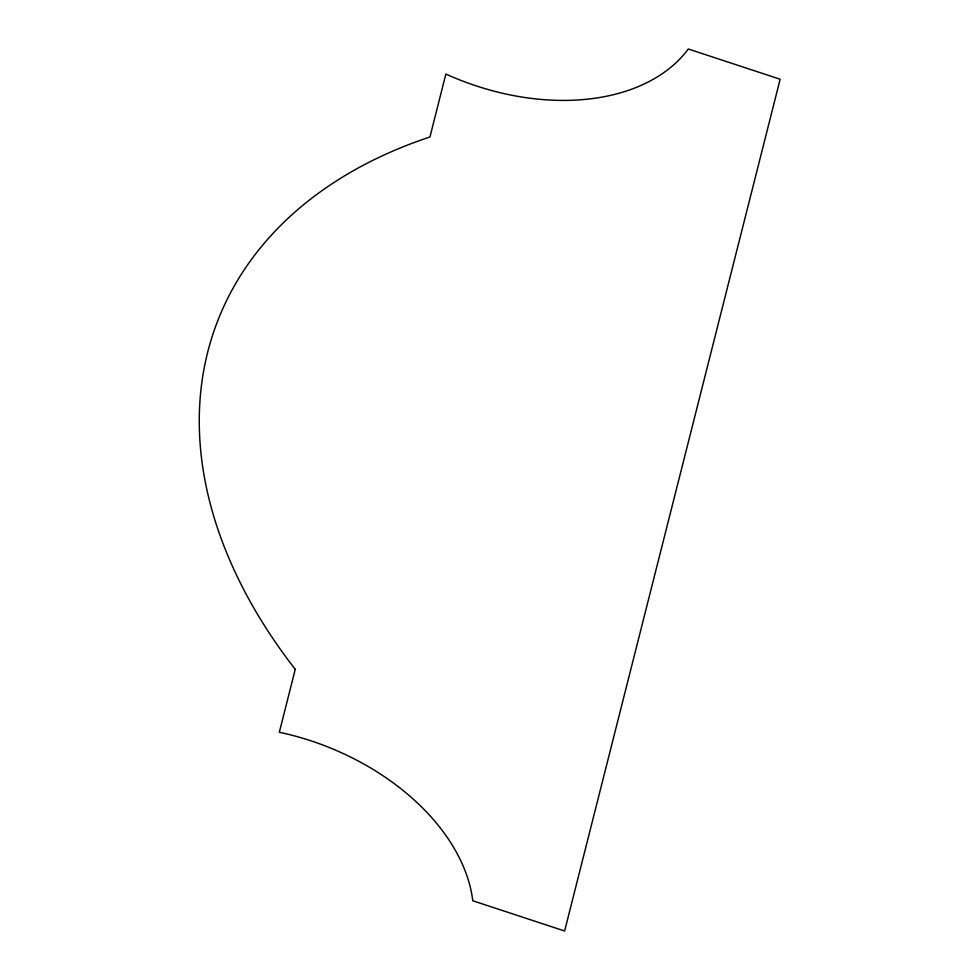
<?xml version="1.0" encoding="UTF-8"?>
<svg xmlns="http://www.w3.org/2000/svg" width="980" height="980" viewBox="0 0 980 980"><rect width="100%" height="100%" fill="white"/><g stroke="black" fill="none" stroke-linecap="round" stroke-linejoin="round"><path stroke-width="1.47" d="M295.25 669.34L279.325 732.268A204.244 136.673 21.5 0 1 472.777 900.767L564.627 931L780.141 79.233L688.291 49A204.244 136.673 21.5 0 1 445.863 74.039L429.938 136.98A592.324 396.337 21.5 0 0 295.25 669.34"/></g></svg>
